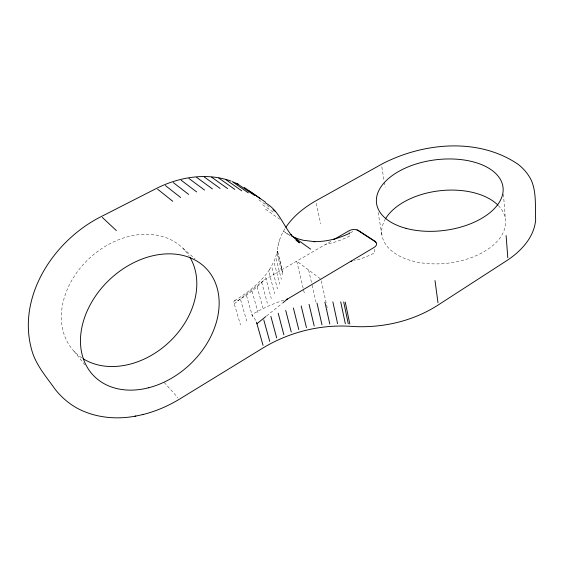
<?xml version="1.0" encoding="UTF-8"?>
<svg xmlns="http://www.w3.org/2000/svg" width="564" height="564" viewBox="0 0 564 564"><rect width="100%" height="100%" fill="white"/><g stroke="black" fill="none" stroke-linecap="round" stroke-linejoin="round"><path stroke-width="0.42" stroke-dasharray="2.82 2.11" d="M284.982 228.716C280.238 235.731 277.925 244.064 277.079 252.397L277.417 251.065L274.506 260.476L269.239 270.093L269.93 269.106C260.864 282.423 248.005 292.688 234.236 300.816M277.967 246.151L278.299 244.818M279.088 241.667L279.413 240.363M330.871 241.3L264.213 279.991L261.012 283.248A101.196 57.443 -17.9 0 1 243.19 297.291L236.542 301.409A7.198 2.27 58.3 0 0 234.229 303.735L240.504 324.942M266.497 316.023L282.212 303.361M234.229 303.735L264.213 279.991M349.779 235.928L348.834 236.443A108.443 79.616 -60.9 0 1 329.468 243.57L325.639 244.332M350.322 232.854L354.03 230.859M283.84 300.161L282.303 300.647A121.831 85.136 -14.1 0 0 258.813 310.715L251.72 314.67A7.367 1.946 61.1 0 1 256.183 321.635M289.663 235.174L283.354 231.169L289.72 235.745M258.805 199.783L270.149 207.707M262.746 204.802L274.795 213.255M265.538 209.188L279.702 219.177M320.197 278.651L296.713 261.125L304.285 292.899M183.06 248.442L194.982 258.742M164.187 382.413L177.893 397.712M73.947 351.139L84.847 364.795M240.588 299.794L246.736 320.994M246.546 295.628L252.58 316.82M252.066 291.278L257.981 312.456M257.113 286.773L262.916 307.93M261.654 282.141L267.35 303.277M265.658 277.432L271.263 298.532M269.12 272.673L274.633 293.738M272.01 267.893L277.446 288.916M274.323 263.134L279.695 284.108M276.05 258.425L281.365 279.349M277.537 251.128L282.776 271.968M277.523 252.037L282.761 272.891M277.206 253.786L282.465 274.661M308.6 269.994L311.906 284.334M312.103 285.18L315.995 302.05M321.254 280.865L327.705 309.805M316.298 203.4L320.662 223.809M348.968 231.733L349.454 234.25M374.313 249.189L374.919 252.616L373.953 253.151A112.173 79.961 -60.6 0 1 354.27 260.723M378.106 212.452L382.138 236.238M381.842 166.859L384.162 181.234M384.303 182.08L385.12 187.149M503.462 194.199L505.323 218.677M498.329 205.55A62.251 36.434 -6.7 0 1 448.669 263.085A62.251 36.434 -6.7 0 1 384.965 219.756M81.717 357.802A74.934 57.852 -42.3 0 1 88.823 258.834A74.934 57.852 -42.3 0 1 189.257 256.197"/><path stroke-width="0.85" d="M285.87 227.292C293.661 215.603 305.061 206.826 317.222 200.051L383.005 163.468C423.973 142.523 478.561 137.397 518.034 164.258C523.554 168.502 528.151 173.916 531.253 180.163C536.695 192.606 535.024 206.741 535.659 219.953C534.066 237.606 520.798 251.488 506.592 260.737L437.121 305.674C411.741 321.706 381.003 328.41 351.182 326.366C320.507 324.258 289.276 332.09 262.986 347.981L179.86 398.931C168.283 405.946 155.742 411.438 142.572 414.625M263.028 345.295L256.937 323.729L265.813 316.573M282.895 302.812L287.675 298.955L374.01 247.476A6.987 4.174 -10 0 0 376.541 243.26L375.081 241.279L358.21 230.323L355.468 229.541A6.831 4.004 -10.7 0 0 348.806 230.887L333.86 239.566M349.567 233.263C338.428 238.671 326.112 241.878 313.683 241.632L314.832 241.674L303.157 240.243L297.566 238.685L291.863 236.323M286.138 299.442L287.675 298.955M350.399 261.555L351.943 261.224M231.057 181.086C206.48 172.302 178.88 177.018 156.073 188.623L100.956 216.717C52.96 240.863 15.306 298.61 32.606 352.951C37.245 366.685 47.002 377.725 55.209 389.386C61.201 397.014 68.667 403.464 77.148 408.195C94.971 417.755 116.135 419.849 135.846 416.056M134.972 416.246L143.362 414.455M237.204 183.702L254.561 195.475M238.353 184.188L232.185 181.566L248.343 192.86M356.991 229.879L376.04 242.259M249.478 191.027L265.757 202.342M244.127 187.347L260.378 198.648M265.714 203.075C278.51 210.273 283.015 224.888 291.799 235.681L290.897 234.723L299.618 242.858L296.079 240.313M272.983 209.688L275.105 211.176M225.656 179.507L241.752 190.829M218.797 178.048L234.814 189.398M211.648 177.202L227.588 188.595M294.366 237.493L310.672 249.175M204.26 176.983L220.108 188.432M196.674 177.399L212.416 188.926M188.94 178.471L204.57 190.082M181.114 180.191L196.624 191.901M173.247 182.553L188.63 194.383M165.4 185.563L180.649 197.513M157.631 189.194L172.739 201.285M102.303 217.422L116.346 230.577M263.776 319.88L269.733 341.453M270.875 316.369L276.691 337.949M278.2 313.21L283.882 334.804M285.715 310.411L291.264 332.027M293.386 307.993L298.8 329.63M301.183 305.956L306.456 327.621M309.058 304.32L314.197 326.02M316.989 303.079L321.995 324.822M324.927 302.255L329.806 324.032M332.852 301.839L337.596 323.666M340.712 301.846L345.33 323.722M343.702 301.937L348.277 323.835M345.26 302.092L349.807 324.004M434.999 280.534L437.988 302.79M506.105 235.533L507.797 257.727M385.402 218.994A62.251 36.434 -6.7 0 1 438.7 190.886A62.251 36.434 -6.7 0 1 497.786 205M190.117 257.614A74.934 57.852 -42.3 0 1 169.369 341.932A74.934 57.852 -42.3 0 1 83.155 358.739M256.409 322.185A7.367 1.946 61.1 0 1 256.937 323.729M406.031 228.364A63.739 35.588 -7.2 0 0 503.109 191.055A63.739 35.588 -7.2 0 0 410.141 166.077A63.739 35.588 -7.2 0 0 406.031 228.364M148.713 387.75A77.705 58.416 -43.2 0 0 210.421 273.667A77.705 58.416 -43.2 0 0 90.31 304.581A77.705 58.416 -43.2 0 0 148.713 387.75"/></g></svg>
